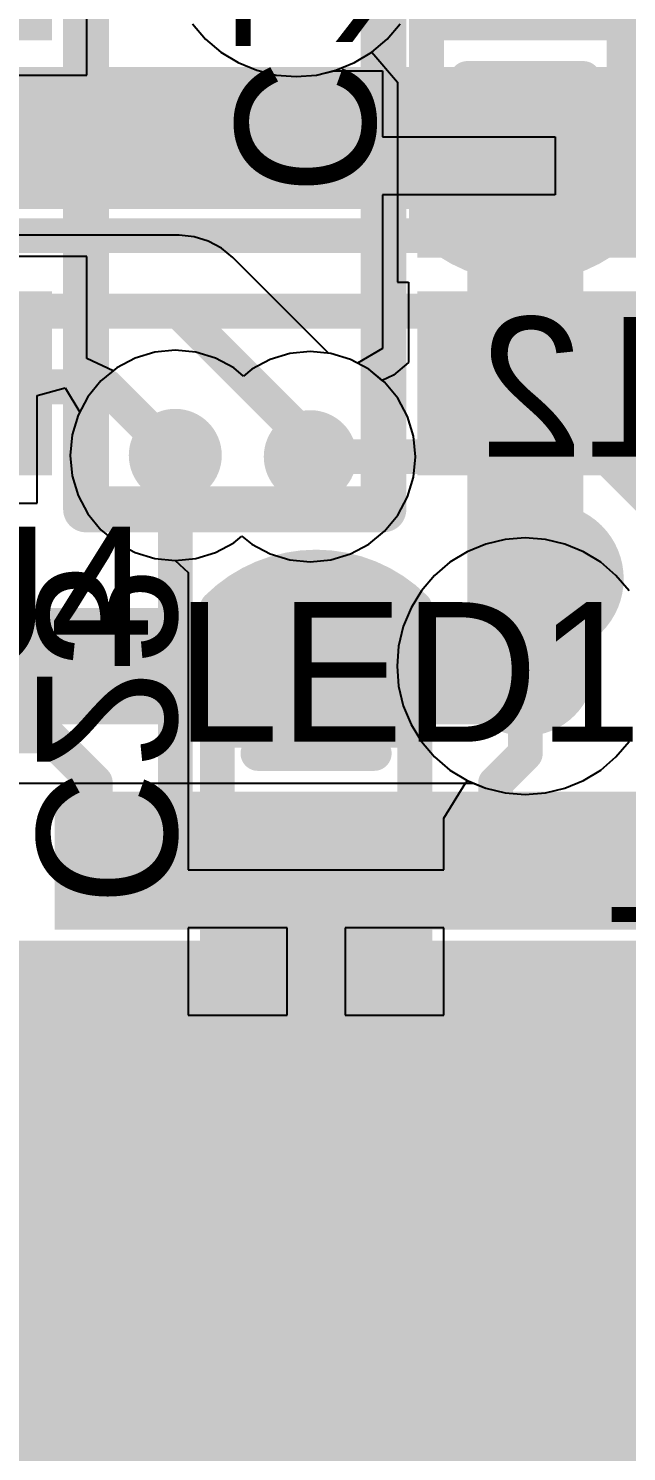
# Model space of a CAD drawing. Extents: x 122.9 to 153, y 141.4 to 165.6.
# Drawn here: x 139.66 to 142.27, y 154.91 to 161.12 of the extents above; entities that cross this region are included whole.
import ezdxf

# ---------------------------------------------------------------- set-up
doc = ezdxf.new("R2010")
doc.units = 0
doc.layers.get('0').update_dxf_attribs({"linetype": 'CONTINUOUS'})
for name, color, linetype in [('BOTTOMLAYER', 5, 'CONTINUOUS'), ('BOTTOMOVERLAY', 54, 'CONTINUOUS'), ('BOTTOMPASTE', 16, 'CONTINUOUS'), ('BOTTOMSOLDER', 6, 'CONTINUOUS'), ('MIDLAYER1', 16, 'CONTINUOUS'), ('MIDLAYER2', 76, 'CONTINUOUS'), ('MULTILAYER', 9, 'CONTINUOUS'), ('TOPLAYER', 1, 'CONTINUOUS'), ('TOPOVERLAY', 2, 'CONTINUOUS'), ('TOPPASTE', 8, 'CONTINUOUS'), ('TOPSOLDER', 216, 'CONTINUOUS')]:
    doc.layers.add(name, color=color, linetype=linetype)

# ---------------------------------------------------------------- blocks, each defined once
blk = doc.blocks.new('C0402_B_22')
at = {"layer": 'BOTTOMLAYER'}
for points in [[(-0.761997, -0.3048), (-0.253997, -0.3048), (-0.761997, 0.3048), (-0.253997, 0.3048)], [(0.253997, -0.3048), (0.761997, -0.3048), (0.253997, 0.3048), (0.761997, 0.3048)]]:
    blk.add_solid(points, dxfattribs=at)
at = {"layer": 'BOTTOMOVERLAY', "const_width": 0.1524}
for points in [[(-0.762005, -0.431795, -0.413008), (-0.762005, 0.431795)], [(0.761995, 0.4318, -0.423003), (0.761995, -0.4318)]]:
    blk.add_lwpolyline(points, format="xyb", dxfattribs=at)
at = {"layer": 'BOTTOMOVERLAY', "const_width": 0.0762}
for points in [[(-0.800105, 0.431795, 1), (-0.723905, 0.431795, 1)], [(-0.800103, 0.431795, 1), (-0.723903, 0.431795, 1)], [(0.723895, 0.4318, 1), (0.800095, 0.4318, 1)], [(0.723903, 0.431797, 1), (0.800103, 0.431797, 1)], [(-0.1651, 0.253997, 1), (-0.0889, 0.253997, 1)], [(0.0889, 0.253997, 1), (0.1651, 0.253997, 1)], [(-0.1651, -0.254, 1), (-0.0889, -0.254, 1)], [(0.0889, -0.254, 1), (0.1651, -0.254, 1)], [(-0.800105, -0.431795, 1), (-0.723905, -0.431795, 1)], [(-0.8001, -0.431792, 1), (-0.7239, -0.431792, 1)], [(0.723895, -0.4318, 1), (0.800095, -0.4318, 1)], [(0.723903, -0.431792, 1), (0.800103, -0.431792, 1)]]:
    blk.add_lwpolyline(points, format="xyb", close=True, dxfattribs=at)
at = {"layer": 'BOTTOMOVERLAY', "const_width": 0.1524}
for points in [[(0.762003, 0.431797), (-0.762003, 0.431795)], [(-0.127, 0.253997), (-0.127, -0.254)], [(0.127, 0.253997), (0.127, -0.254)], [(-0.762, -0.431792), (0.762003, -0.431792)]]:
    blk.add_lwpolyline(points, dxfattribs=at)
at = {"layer": 'BOTTOMPASTE'}
for points in [[(-0.761997, -0.3048), (-0.253997, -0.3048), (-0.761997, 0.3048), (-0.253997, 0.3048)], [(0.253997, -0.3048), (0.761997, -0.3048), (0.253997, 0.3048), (0.761997, 0.3048)]]:
    blk.add_solid(points, dxfattribs=at)
at = {"layer": 'BOTTOMSOLDER'}
for points in [[(-0.863597, -0.4064), (-0.152397, -0.4064), (-0.863597, 0.4064), (-0.152397, 0.4064)], [(0.152397, -0.4064), (0.863597, -0.4064), (0.152397, 0.4064), (0.863597, 0.4064)]]:
    blk.add_solid(points, dxfattribs=at)
blk = doc.blocks.new('C0402_B_31')
at = {"layer": 'BOTTOMLAYER'}
for points in [[(-0.761995, -0.3048), (-0.253995, -0.3048), (-0.761995, 0.3048), (-0.253995, 0.3048)], [(0.253997, -0.3048), (0.761997, -0.3048), (0.253997, 0.3048), (0.761997, 0.3048)]]:
    blk.add_solid(points, dxfattribs=at)
at = {"layer": 'BOTTOMOVERLAY', "const_width": 0.1524}
for points in [[(-0.762003, -0.431792, -0.413008), (-0.762003, 0.431797)], [(0.761995, 0.4318, -0.423003), (0.761995, -0.4318)]]:
    blk.add_lwpolyline(points, format="xyb", dxfattribs=at)
at = {"layer": 'BOTTOMOVERLAY', "const_width": 0.0762}
for points in [[(-0.800103, 0.431797, 1), (-0.723903, 0.431797, 1)], [(-0.8001, 0.4318, 1), (-0.7239, 0.4318, 1)], [(0.723895, 0.4318, 1), (0.800095, 0.4318, 1)], [(0.7239, 0.4318, 1), (0.8001, 0.4318, 1)], [(-0.165103, 0.254, 1), (-0.088903, 0.254, 1)], [(0.0889, 0.254, 1), (0.1651, 0.254, 1)], [(-0.165103, -0.254, 1), (-0.088903, -0.254, 1)], [(0.0889, -0.254, 1), (0.1651, -0.254, 1)], [(-0.800103, -0.431792, 1), (-0.723903, -0.431792, 1)], [(-0.8001, -0.431795, 1), (-0.7239, -0.431795, 1)], [(0.723895, -0.4318, 1), (0.800095, -0.4318, 1)], [(0.7239, -0.431795, 1), (0.8001, -0.431795, 1)]]:
    blk.add_lwpolyline(points, format="xyb", close=True, dxfattribs=at)
at = {"layer": 'BOTTOMOVERLAY', "const_width": 0.1524}
for points in [[(0.762, 0.4318), (-0.762, 0.4318)], [(-0.127003, -0.254), (-0.127003, 0.254)], [(0.127, -0.254), (0.127, 0.254)], [(0.762, -0.431795), (-0.762, -0.431795)]]:
    blk.add_lwpolyline(points, dxfattribs=at)
at = {"layer": 'BOTTOMPASTE'}
for points in [[(-0.761995, -0.3048), (-0.253995, -0.3048), (-0.761995, 0.3048), (-0.253995, 0.3048)], [(0.253997, -0.3048), (0.761997, -0.3048), (0.253997, 0.3048), (0.761997, 0.3048)]]:
    blk.add_solid(points, dxfattribs=at)
at = {"layer": 'BOTTOMSOLDER'}
for points in [[(-0.863595, -0.4064), (-0.152395, -0.4064), (-0.863595, 0.4064), (-0.152395, 0.4064)], [(0.152397, -0.4064), (0.863597, -0.4064), (0.152397, 0.4064), (0.863597, 0.4064)]]:
    blk.add_solid(points, dxfattribs=at)
blk = doc.blocks.new('QFN48_5X5_43')
at = {"layer": 'TOPLAYER'}
for points in [[(-1.649994, 2.100001), (-1.499997, 2.100001), (-1.649994, 2.5), (-1.499997, 2.5)], [(-1.299995, 2.100001), (-1.149998, 2.100001), (-1.299995, 2.5), (-1.149998, 2.5)], [(-0.949996, 2.100001), (-0.799998, 2.100001), (-0.949996, 2.5), (-0.799998, 2.5)], [(-0.599996, 2.100001), (-0.449999, 2.100001), (-0.599996, 2.5), (-0.449999, 2.5)], [(-0.249997, 2.100001), (-0.1, 2.100001), (-0.249997, 2.5), (-0.1, 2.5)], [(0.100002, 2.100001), (0.249999, 2.100001), (0.100002, 2.5), (0.249999, 2.5)], [(0.450002, 2.100001), (0.599999, 2.100001), (0.450002, 2.5), (0.599999, 2.5)], [(0.800003, 2.100001), (0.950001, 2.100001), (0.800003, 2.5), (0.950001, 2.5)], [(1.15, 2.100006), (1.299997, 2.100006), (1.15, 2.500005), (1.299997, 2.500005)], [(1.5, 2.100001), (1.649997, 2.100001), (1.5, 2.5), (1.649997, 2.5)], [(-2.099993, 2.200001), (-2.099993, 2.349998), (-2.499992, 2.200001), (-2.499992, 2.349998)], [(2.499998, 2.200001), (2.499998, 2.349998), (2.099998, 2.200001), (2.099998, 2.349998)], [(-2.099993, 1.850004), (-2.099993, 2.000001), (-2.499992, 1.850004), (-2.499992, 2.000001)], [(2.499995, 1.850004), (2.499995, 2.000001), (2.099996, 1.850004), (2.099996, 2.000001)], [(-1.849999, -1.849999), (1.849999, -1.849999), (-1.849999, 1.849999), (1.849999, 1.849999)], [(-2.099996, 1.500002), (-2.099996, 1.649999), (-2.499995, 1.500002), (-2.499995, 1.649999)], [(2.499998, 1.500002), (2.499998, 1.649999), (2.099998, 1.500002), (2.099998, 1.649999)], [(-2.099996, 1.150005), (-2.099996, 1.300002), (-2.499995, 1.150005), (-2.499995, 1.300002)], [(2.499998, 1.150003), (2.499998, 1.3), (2.099998, 1.150003), (2.099998, 1.3)], [(-2.099993, 0.800003), (-2.099993, 0.950001), (-2.499992, 0.800003), (-2.499992, 0.950001)], [(2.499998, 0.800003), (2.499998, 0.950001), (2.099998, 0.800003), (2.099998, 0.950001)], [(-2.099996, 0.450004), (-2.099996, 0.600001), (-2.499995, 0.450004), (-2.499995, 0.600001)], [(2.499995, 0.450004), (2.499995, 0.600001), (2.099996, 0.450004), (2.099996, 0.600001)], [(-2.099996, 0.100005), (-2.099996, 0.250002), (-2.499995, 0.100005), (-2.499995, 0.250002)], [(2.499995, 0.100005), (2.499995, 0.250002), (2.099996, 0.100005), (2.099996, 0.250002)], [(-2.099996, -0.249994), (-2.099996, -0.099997), (-2.499995, -0.249994), (-2.499995, -0.099997)], [(2.499998, -0.249994), (2.499998, -0.099997), (2.099998, -0.249994), (2.099998, -0.099997)], [(-2.099996, -0.599996), (-2.099996, -0.449999), (-2.499995, -0.599996), (-2.499995, -0.449999)], [(2.499998, -0.599994), (2.499998, -0.449997), (2.099998, -0.599994), (2.099998, -0.449997)], [(-2.099993, -0.949993), (-2.099993, -0.799996), (-2.499992, -0.949993), (-2.499992, -0.799996)], [(2.499998, -0.949993), (2.499998, -0.799996), (2.099998, -0.949993), (2.099998, -0.799996)], [(-2.099993, -1.29999), (-2.099993, -1.149993), (-2.499992, -1.29999), (-2.499992, -1.149993)], [(2.499995, -1.29999), (2.499995, -1.149993), (2.099996, -1.29999), (2.099996, -1.149993)], [(-2.099996, -1.649992), (-2.099996, -1.499994), (-2.499995, -1.649992), (-2.499995, -1.499994)], [(2.499998, -1.649992), (2.499998, -1.499994), (2.099998, -1.649992), (2.099998, -1.499994)], [(-2.099996, -1.999988), (-2.099996, -1.849991), (-2.499995, -1.999988), (-2.499995, -1.849991)], [(2.499998, -1.999991), (2.499998, -1.849994), (2.099998, -1.999991), (2.099998, -1.849994)], [(-1.649994, -2.499995), (-1.499997, -2.499995), (-1.649994, -2.099996), (-1.499997, -2.099996)], [(-1.299995, -2.499992), (-1.149998, -2.499992), (-1.299995, -2.099993), (-1.149998, -2.099993)], [(-0.949996, -2.499992), (-0.799998, -2.499992), (-0.949996, -2.099993), (-0.799998, -2.099993)], [(-0.599996, -2.499995), (-0.449999, -2.499995), (-0.599996, -2.099996), (-0.449999, -2.099996)], [(-0.249999, -2.499995), (-0.100002, -2.499995), (-0.249999, -2.099996), (-0.100002, -2.099996)], [(0.100002, -2.499995), (0.249999, -2.499995), (0.100002, -2.099996), (0.249999, -2.099996)], [(0.450002, -2.499992), (0.599999, -2.499992), (0.450002, -2.099993), (0.599999, -2.099993)], [(0.800003, -2.49999), (0.950001, -2.49999), (0.800003, -2.099991), (0.950001, -2.099991)], [(1.15, -2.499995), (1.299997, -2.499995), (1.15, -2.099996), (1.299997, -2.099996)], [(1.499997, -2.499995), (1.649994, -2.499995), (1.499997, -2.099996), (1.649994, -2.099996)], [(-2.099993, -2.34999), (-2.099993, -2.199993), (-2.499992, -2.34999), (-2.499992, -2.199993)], [(2.499998, -2.34999), (2.499998, -2.199993), (2.099998, -2.34999), (2.099998, -2.199993)]]:
    blk.add_solid(points, dxfattribs=at)
at = {"layer": 'TOPOVERLAY', "const_width": 0.1524}
for points in [[(-2.000001, 2.600002), (-2.600002, 2.600005)], [(2.59999, 2.600005), (1.999993, 2.600005)], [(-2.000001, -2.599997), (-2.6, -2.599995)], [(2.599992, -2.599995), (1.999996, -2.599995)]]:
    blk.add_lwpolyline(points, dxfattribs=at)
at = {"layer": 'TOPOVERLAY'}
for points, const_width in [([(-2.638102, 2.600005, 1), (-2.561902, 2.600005, 1)], 0.0762), ([(-2.038101, 2.600002, 1), (-1.961901, 2.600002, 1)], 0.0762), ([(1.961893, 2.600005, 1), (2.038093, 2.600005, 1)], 0.0762), ([(2.56189, 2.600005, 1), (2.63809, 2.600005, 1)], 0.0762), ([(-2.858211, 2.286003, 1), (-3.085394, 2.286003, 1)], 0.1), ([(-3.110393, 2.286003, 1), (-3.060395, 2.286003, 1)], 0.05), ([(-2.88321, 2.286003, 1), (-2.833213, 2.286003, 1)], 0.05), ([(-2.6381, -2.599995, 1), (-2.5619, -2.599995, 1)], 0.0762), ([(-2.038101, -2.599997, 1), (-1.961901, -2.599997, 1)], 0.0762), ([(1.961896, -2.599995, 1), (2.038096, -2.599995, 1)], 0.0762), ([(2.561892, -2.599995, 1), (2.638092, -2.599995, 1)], 0.0762)]:
    blk.add_lwpolyline(points, format="xyb", close=True, dxfattribs=dict(at, const_width=const_width))
at = {"layer": 'TOPPASTE'}
for points in [[(-1.649994, 2.100001), (-1.499997, 2.100001), (-1.649994, 2.5), (-1.499997, 2.5)], [(-1.299995, 2.100001), (-1.149998, 2.100001), (-1.299995, 2.5), (-1.149998, 2.5)], [(-0.949996, 2.100001), (-0.799998, 2.100001), (-0.949996, 2.5), (-0.799998, 2.5)], [(-0.599996, 2.100001), (-0.449999, 2.100001), (-0.599996, 2.5), (-0.449999, 2.5)], [(-0.249997, 2.100001), (-0.1, 2.100001), (-0.249997, 2.5), (-0.1, 2.5)], [(0.100002, 2.100001), (0.249999, 2.100001), (0.100002, 2.5), (0.249999, 2.5)], [(0.450002, 2.100001), (0.599999, 2.100001), (0.450002, 2.5), (0.599999, 2.5)], [(0.800003, 2.100001), (0.950001, 2.100001), (0.800003, 2.5), (0.950001, 2.5)], [(1.15, 2.100006), (1.299997, 2.100006), (1.15, 2.500005), (1.299997, 2.500005)], [(1.5, 2.100001), (1.649997, 2.100001), (1.5, 2.5), (1.649997, 2.5)], [(-2.099993, 2.200001), (-2.099993, 2.349998), (-2.499992, 2.200001), (-2.499992, 2.349998)], [(2.499998, 2.200001), (2.499998, 2.349998), (2.099998, 2.200001), (2.099998, 2.349998)], [(-2.099993, 1.850004), (-2.099993, 2.000001), (-2.499992, 1.850004), (-2.499992, 2.000001)], [(2.499995, 1.850004), (2.499995, 2.000001), (2.099996, 1.850004), (2.099996, 2.000001)], [(-1.849999, -1.849999), (1.849999, -1.849999), (-1.849999, 1.849999), (1.849999, 1.849999)], [(-2.099996, 1.500002), (-2.099996, 1.649999), (-2.499995, 1.500002), (-2.499995, 1.649999)], [(2.499998, 1.500002), (2.499998, 1.649999), (2.099998, 1.500002), (2.099998, 1.649999)], [(-2.099996, 1.150005), (-2.099996, 1.300002), (-2.499995, 1.150005), (-2.499995, 1.300002)], [(2.499998, 1.150003), (2.499998, 1.3), (2.099998, 1.150003), (2.099998, 1.3)], [(-2.099993, 0.800003), (-2.099993, 0.950001), (-2.499992, 0.800003), (-2.499992, 0.950001)], [(2.499998, 0.800003), (2.499998, 0.950001), (2.099998, 0.800003), (2.099998, 0.950001)], [(-2.099996, 0.450004), (-2.099996, 0.600001), (-2.499995, 0.450004), (-2.499995, 0.600001)], [(2.499995, 0.450004), (2.499995, 0.600001), (2.099996, 0.450004), (2.099996, 0.600001)], [(-2.099996, 0.100005), (-2.099996, 0.250002), (-2.499995, 0.100005), (-2.499995, 0.250002)], [(2.499995, 0.100005), (2.499995, 0.250002), (2.099996, 0.100005), (2.099996, 0.250002)], [(-2.099996, -0.249994), (-2.099996, -0.099997), (-2.499995, -0.249994), (-2.499995, -0.099997)], [(2.499998, -0.249994), (2.499998, -0.099997), (2.099998, -0.249994), (2.099998, -0.099997)], [(-2.099996, -0.599996), (-2.099996, -0.449999), (-2.499995, -0.599996), (-2.499995, -0.449999)], [(2.499998, -0.599994), (2.499998, -0.449997), (2.099998, -0.599994), (2.099998, -0.449997)], [(-2.099993, -0.949993), (-2.099993, -0.799996), (-2.499992, -0.949993), (-2.499992, -0.799996)], [(2.499998, -0.949993), (2.499998, -0.799996), (2.099998, -0.949993), (2.099998, -0.799996)], [(-2.099993, -1.29999), (-2.099993, -1.149993), (-2.499992, -1.29999), (-2.499992, -1.149993)], [(2.499995, -1.29999), (2.499995, -1.149993), (2.099996, -1.29999), (2.099996, -1.149993)], [(-2.099996, -1.649992), (-2.099996, -1.499994), (-2.499995, -1.649992), (-2.499995, -1.499994)], [(2.499998, -1.649992), (2.499998, -1.499994), (2.099998, -1.649992), (2.099998, -1.499994)], [(-2.099996, -1.999988), (-2.099996, -1.849991), (-2.499995, -1.999988), (-2.499995, -1.849991)], [(2.499998, -1.999991), (2.499998, -1.849994), (2.099998, -1.999991), (2.099998, -1.849994)], [(-1.649994, -2.499995), (-1.499997, -2.499995), (-1.649994, -2.099996), (-1.499997, -2.099996)], [(-1.299995, -2.499992), (-1.149998, -2.499992), (-1.299995, -2.099993), (-1.149998, -2.099993)], [(-0.949996, -2.499992), (-0.799998, -2.499992), (-0.949996, -2.099993), (-0.799998, -2.099993)], [(-0.599996, -2.499995), (-0.449999, -2.499995), (-0.599996, -2.099996), (-0.449999, -2.099996)], [(-0.249999, -2.499995), (-0.100002, -2.499995), (-0.249999, -2.099996), (-0.100002, -2.099996)], [(0.100002, -2.499995), (0.249999, -2.499995), (0.100002, -2.099996), (0.249999, -2.099996)], [(0.450002, -2.499992), (0.599999, -2.499992), (0.450002, -2.099993), (0.599999, -2.099993)], [(0.800003, -2.49999), (0.950001, -2.49999), (0.800003, -2.099991), (0.950001, -2.099991)], [(1.15, -2.499995), (1.299997, -2.499995), (1.15, -2.099996), (1.299997, -2.099996)], [(1.499997, -2.499995), (1.649994, -2.499995), (1.499997, -2.099996), (1.649994, -2.099996)], [(-2.099993, -2.34999), (-2.099993, -2.199993), (-2.499992, -2.34999), (-2.499992, -2.199993)], [(2.499998, -2.34999), (2.499998, -2.199993), (2.099998, -2.34999), (2.099998, -2.199993)]]:
    blk.add_solid(points, dxfattribs=at)
at = {"layer": 'TOPSOLDER'}
for points in [[(-1.751594, 1.998401), (-1.398397, 1.998401), (-1.751594, 2.6016), (-1.398397, 2.6016)], [(-1.401595, 1.998401), (-1.048398, 1.998401), (-1.401595, 2.6016), (-1.048398, 2.6016)], [(-1.051596, 1.998401), (-0.698398, 1.998401), (-1.051596, 2.6016), (-0.698398, 2.6016)], [(-0.701596, 1.998401), (-0.348399, 1.998401), (-0.701596, 2.6016), (-0.348399, 2.6016)], [(-0.351597, 1.998401), (0.0016, 1.998401), (-0.351597, 2.6016), (0.0016, 2.6016)], [(-0.001598, 1.998401), (0.351599, 1.998401), (-0.001598, 2.6016), (0.351599, 2.6016)], [(0.348402, 1.998401), (0.701599, 1.998401), (0.348402, 2.6016), (0.701599, 2.6016)], [(0.698403, 1.998401), (1.051601, 1.998401), (0.698403, 2.6016), (1.051601, 2.6016)], [(1.0484, 1.998406), (1.401597, 1.998406), (1.0484, 2.601605), (1.401597, 2.601605)], [(1.3984, 1.998401), (1.751597, 1.998401), (1.3984, 2.6016), (1.751597, 2.6016)], [(-1.998393, 2.098401), (-1.998393, 2.451598), (-2.601592, 2.098401), (-2.601592, 2.451598)], [(2.601598, 2.098401), (2.601598, 2.451598), (1.998398, 2.098401), (1.998398, 2.451598)], [(-1.998393, 1.748404), (-1.998393, 2.101601), (-2.601592, 1.748404), (-2.601592, 2.101601)], [(2.601595, 1.748404), (2.601595, 2.101601), (1.998396, 1.748404), (1.998396, 2.101601)], [(-1.951599, -1.951599), (1.951599, -1.951599), (-1.951599, 1.951599), (1.951599, 1.951599)], [(-1.998396, 1.398402), (-1.998396, 1.751599), (-2.601595, 1.398402), (-2.601595, 1.751599)], [(2.601598, 1.398402), (2.601598, 1.751599), (1.998398, 1.398402), (1.998398, 1.751599)], [(-1.998396, 1.048405), (-1.998396, 1.401602), (-2.601595, 1.048405), (-2.601595, 1.401602)], [(2.601598, 1.048403), (2.601598, 1.4016), (1.998398, 1.048403), (1.998398, 1.4016)], [(-1.998393, 0.698403), (-1.998393, 1.051601), (-2.601592, 0.698403), (-2.601592, 1.051601)], [(2.601598, 0.698403), (2.601598, 1.051601), (1.998398, 0.698403), (1.998398, 1.051601)], [(-1.998396, 0.348404), (-1.998396, 0.701601), (-2.601595, 0.348404), (-2.601595, 0.701601)], [(2.601595, 0.348404), (2.601595, 0.701601), (1.998396, 0.348404), (1.998396, 0.701601)], [(-1.998396, -0.001595), (-1.998396, 0.351602), (-2.601595, -0.001595), (-2.601595, 0.351602)], [(2.601595, -0.001595), (2.601595, 0.351602), (1.998396, -0.001595), (1.998396, 0.351602)], [(-1.998396, -0.351594), (-1.998396, 0.001603), (-2.601595, -0.351594), (-2.601595, 0.001603)], [(2.601598, -0.351594), (2.601598, 0.001603), (1.998398, -0.351594), (1.998398, 0.001603)], [(-1.998396, -0.701596), (-1.998396, -0.348399), (-2.601595, -0.701596), (-2.601595, -0.348399)], [(2.601598, -0.701594), (2.601598, -0.348397), (1.998398, -0.701594), (1.998398, -0.348397)], [(-1.998393, -1.051593), (-1.998393, -0.698396), (-2.601592, -1.051593), (-2.601592, -0.698396)], [(2.601598, -1.051593), (2.601598, -0.698396), (1.998398, -1.051593), (1.998398, -0.698396)], [(-1.998393, -1.40159), (-1.998393, -1.048393), (-2.601592, -1.40159), (-2.601592, -1.048393)], [(2.601595, -1.40159), (2.601595, -1.048393), (1.998396, -1.40159), (1.998396, -1.048393)], [(-1.998396, -1.751592), (-1.998396, -1.398394), (-2.601595, -1.751592), (-2.601595, -1.398394)], [(2.601598, -1.751592), (2.601598, -1.398394), (1.998398, -1.751592), (1.998398, -1.398394)], [(-1.998396, -2.101588), (-1.998396, -1.748391), (-2.601595, -2.101588), (-2.601595, -1.748391)], [(2.601598, -2.101591), (2.601598, -1.748394), (1.998398, -2.101591), (1.998398, -1.748394)], [(-1.751594, -2.601595), (-1.398397, -2.601595), (-1.751594, -1.998396), (-1.398397, -1.998396)], [(-1.401595, -2.601592), (-1.048398, -2.601592), (-1.401595, -1.998393), (-1.048398, -1.998393)], [(-1.051596, -2.601592), (-0.698398, -2.601592), (-1.051596, -1.998393), (-0.698398, -1.998393)], [(-0.701596, -2.601595), (-0.348399, -2.601595), (-0.701596, -1.998396), (-0.348399, -1.998396)], [(-0.351599, -2.601595), (0.001598, -2.601595), (-0.351599, -1.998396), (0.001598, -1.998396)], [(-0.001598, -2.601595), (0.351599, -2.601595), (-0.001598, -1.998396), (0.351599, -1.998396)], [(0.348402, -2.601592), (0.701599, -2.601592), (0.348402, -1.998393), (0.701599, -1.998393)], [(0.698403, -2.60159), (1.051601, -2.60159), (0.698403, -1.998391), (1.051601, -1.998391)], [(1.0484, -2.601595), (1.401597, -2.601595), (1.0484, -1.998396), (1.401597, -1.998396)], [(1.398397, -2.601595), (1.751594, -2.601595), (1.398397, -1.998396), (1.751594, -1.998396)], [(-1.998393, -2.45159), (-1.998393, -2.098393), (-2.601592, -2.45159), (-2.601592, -2.098393)], [(2.601598, -2.45159), (2.601598, -2.098393), (1.998398, -2.45159), (1.998398, -2.098393)]]:
    blk.add_solid(points, dxfattribs=at)
blk = doc.blocks.new('SOT23_5_44')
at = {"layer": 'TOPLAYER'}
for points in [[(-1.899996, 1.25), (-1.899996, 0.650001), (-0.899998, 1.25), (-0.899998, 0.650001)], [(0.899998, 1.25), (0.899998, 0.650001), (1.899996, 1.25), (1.899996, 0.650001)], [(-1.899996, 0.299999), (-1.899996, -0.299999), (-0.899998, 0.299999), (-0.899998, -0.299999)], [(-1.899996, -0.650001), (-1.899996, -1.25), (-0.899998, -0.650001), (-0.899998, -1.25)], [(0.899998, -0.650001), (0.899998, -1.25), (1.899996, -0.650001), (1.899996, -1.25)]]:
    blk.add_solid(points, dxfattribs=at)
at = {"layer": 'TOPOVERLAY'}
for points, const_width in [([(-1.143, 1.8034, 1), (-1.6002, 1.8034, 1)], 0.2), ([(-1.6502, 1.8034, 1), (-1.5502, 1.8034, 1)], 0.1), ([(-1.193, 1.8034, 1), (-1.093, 1.8034, 1)], 0.1), ([(-0.699999, 1.5, 1), (-0.599999, 1.5, 1)], 0.1), ([(-0.699999, 1.5, 1), (-0.599999, 1.5, 1)], 0.1), ([(0.599999, 1.5, 1), (0.699999, 1.5, 1)], 0.1), ([(0.599999, 1.5, 1), (0.699999, 1.5, 1)], 0.1), ([(-0.699999, -1.5, 1), (-0.599999, -1.5, 1)], 0.1), ([(-0.699999, -1.5, 1), (-0.599999, -1.5, 1)], 0.1), ([(0.599999, -1.5, 1), (0.699999, -1.5, 1)], 0.1), ([(0.599999, -1.5, 1), (0.699999, -1.5, 1)], 0.1)]:
    blk.add_lwpolyline(points, format="xyb", close=True, dxfattribs=dict(at, const_width=const_width))
at = {"layer": 'TOPOVERLAY', "const_width": 0.2}
for points in [[(0.649999, 1.5), (-0.649999, 1.5)], [(-0.649999, 1.5), (-0.649999, -1.5)], [(0.649999, 1.5), (0.649999, -1.5)], [(0.649999, -1.5), (-0.649999, -1.5)]]:
    blk.add_lwpolyline(points, dxfattribs=at)
at = {"layer": 'TOPPASTE'}
for points in [[(-1.899996, 1.25), (-1.899996, 0.650001), (-0.899998, 1.25), (-0.899998, 0.650001)], [(0.899998, 1.25), (0.899998, 0.650001), (1.899996, 1.25), (1.899996, 0.650001)], [(-1.899996, 0.299999), (-1.899996, -0.299999), (-0.899998, 0.299999), (-0.899998, -0.299999)], [(-1.899996, -0.650001), (-1.899996, -1.25), (-0.899998, -0.650001), (-0.899998, -1.25)], [(0.899998, -0.650001), (0.899998, -1.25), (1.899996, -0.650001), (1.899996, -1.25)]]:
    blk.add_solid(points, dxfattribs=at)
at = {"layer": 'TOPSOLDER'}
for points in [[(-2.001596, 1.3516), (-2.001596, 0.548401), (-0.798398, 1.3516), (-0.798398, 0.548401)], [(0.798398, 1.3516), (0.798398, 0.548401), (2.001596, 1.3516), (2.001596, 0.548401)], [(-2.001596, 0.401599), (-2.001596, -0.401599), (-0.798398, 0.401599), (-0.798398, -0.401599)], [(-2.001596, -0.548401), (-2.001596, -1.3516), (-0.798398, -0.548401), (-0.798398, -1.3516)], [(0.798398, -0.548401), (0.798398, -1.3516), (2.001596, -0.548401), (2.001596, -1.3516)]]:
    blk.add_solid(points, dxfattribs=at)

msp = doc.modelspace()

# ---------------------------------------------------------------- linework, layer by layer
at = {"layer": 'BOTTOMLAYER'}
for p, q in [((140.373324, 161.139134), (140.430448, 161.072251)), ((140.430448, 161.072251), (140.497331, 161.015126)), ((140.497331, 161.015126), (140.572325, 160.96917)), ((141.081275, 160.96917), (141.156266, 161.015126)), ((141.156266, 161.015126), (141.268801, 160.883369)), ((140.572325, 160.96917), (140.653587, 160.93551)), ((140.653587, 160.93551), (140.739114, 160.914977)), ((140.914486, 160.914977), (141.000013, 160.93551)), ((141.000013, 160.93551), (141.081275, 160.96917)), ((140.739114, 160.914977), (140.8268, 160.908075)), ((140.8268, 160.908075), (140.914486, 160.914977)), ((141.268801, 160.883369), (141.268801, 160.010605)), ((140.315178, 160.2154), (139.465401, 160.2154)), ((140.379907, 160.209024), (140.315178, 160.2154)), ((140.442152, 160.190142), (140.379907, 160.209024)), ((140.499516, 160.159482), (140.442152, 160.190142)), ((140.549795, 160.118219), (140.499516, 160.159482)), ((140.967887, 159.700128), (140.549795, 160.118219)), ((141.268801, 160.010605), (141.317142, 160.010605)), ((141.317142, 160.010605), (141.317142, 159.659211)), ((140.977427, 159.699188), (140.967887, 159.700128)), ((141.063609, 159.673044), (140.977427, 159.699188)), ((141.143037, 159.63059), (141.063609, 159.673044)), ((141.202334, 159.581926), (141.143037, 159.63059)), ((141.317142, 159.659211), (141.251041, 159.604961)), ((141.251041, 159.604961), (141.202334, 159.581926)), ((139.694001, 159.51532), (139.816401, 159.549193)), ((139.694001, 159.045402), (139.694001, 159.51532)), ((139.816401, 159.549193), (139.880129, 159.442871)), ((139.87336, 159.430209), (139.847216, 159.344027)), ((139.880129, 159.442871), (139.87336, 159.430209)), ((139.847216, 159.344027), (139.838389, 159.254401)), ((139.838389, 159.254401), (139.847216, 159.164774)), ((139.847216, 159.164774), (139.87336, 159.078592)), ((139.87336, 159.078592), (139.915814, 158.999164)), ((139.248835, 159.045402), (139.694001, 159.045402)), ((139.915814, 158.999164), (139.972948, 158.929548)), ((139.972948, 158.929548), (140.042565, 158.872413)), ((140.042565, 158.872413), (140.121993, 158.829959)), ((140.121993, 158.829959), (140.208175, 158.803815)), ((140.208175, 158.803815), (140.297799, 158.794988)), ((140.297799, 158.794988), (140.354401, 158.743688)), ((140.354401, 158.743688), (140.354401, 157.826197)), ((142.223952, 157.93785), (142.281077, 158.004734)), ((142.157069, 157.880726), (142.223952, 157.93785)), ((142.082076, 157.834769), (142.157069, 157.880726)), ((140.354401, 157.826197), (140.354401, 157.445205)), ((141.472001, 157.669748), (141.568104, 157.826573)), ((141.568104, 157.826573), (141.577598, 157.832918)), ((141.577598, 157.832918), (141.654388, 157.801109)), ((142.000813, 157.801109), (142.082076, 157.834769)), ((141.654388, 157.801109), (141.739915, 157.780576)), ((141.739915, 157.780576), (141.827601, 157.773675)), ((141.827601, 157.773675), (141.915286, 157.780576)), ((141.915286, 157.780576), (142.000813, 157.801109)), ((141.472001, 157.445205), (141.472001, 157.669748)), ((140.354401, 157.445205), (141.472001, 157.445205)), ((140.786201, 157.191205), (140.354401, 157.191205)), ((140.354401, 157.191205), (140.354401, 156.810205)), ((140.786201, 156.810205), (140.786201, 157.191205)), ((141.472001, 157.191205), (141.040201, 157.191205)), ((141.040201, 157.191205), (141.040201, 156.810205)), ((141.472001, 156.810205), (141.472001, 157.191205)), ((140.354401, 156.810205), (140.786201, 156.810205)), ((141.040201, 156.810205), (141.472001, 156.810205))]:
    msp.add_line(p, q, dxfattribs=at)
for points, const_width in [([(141.827601, 158.334202), (141.827601, 160.518605)], 0.508), ([(141.827601, 160.518605), (142.894401, 160.518605)], 0.508), ([(139.465401, 159.883602), (140.315178, 159.883602)], 0.1524), ([(140.315178, 159.883602), (140.887801, 159.310979)], 0.1524), ([(140.887801, 159.248602), (140.887801, 159.310979)], 0.1524), ([(140.913201, 158.334197), (141.827595, 158.334197)], 0.3048), ([(141.827595, 158.334197), (141.827601, 158.334202)], 0.3048)]:
    msp.add_lwpolyline(points, dxfattribs=dict(at, const_width=const_width))
for points, const_width in [([(141.700601, 160.518605, 1), (141.954601, 160.518605, 1)], 0.254), ([(141.700601, 160.518605, 1), (141.954601, 160.518605, 1)], 0.254), ([(140.277078, 159.883602, 1), (140.353278, 159.883602, 1)], 0.0762), ([(140.277078, 159.883602, 1), (140.353278, 159.883602, 1)], 0.0762), ([(140.196202, 159.254401, 1), (140.399402, 159.254401, 1)], 0.2032), ([(140.786201, 159.248602, 1), (140.989401, 159.248602, 1)], 0.2032), ([(140.849701, 159.310979, 1), (140.925901, 159.310979, 1)], 0.0762), ([(140.849701, 159.310979, 1), (140.925901, 159.310979, 1)], 0.0762), ([(140.849701, 159.248602, 1), (140.925901, 159.248602, 1)], 0.0762), ([(141.675201, 158.334202, 1), (141.980001, 158.334202, 1)], 0.3048), ([(141.700601, 158.334202, 1), (141.954601, 158.334202, 1)], 0.254), ([(140.837001, 158.334197, 1), (140.989401, 158.334197, 1)], 0.1524), ([(141.751395, 158.334197, 1), (141.903795, 158.334197, 1)], 0.1524), ([(141.751395, 158.334197, 1), (141.903795, 158.334197, 1)], 0.1524), ([(141.751401, 158.334202, 1), (141.903801, 158.334202, 1)], 0.1524), ([(139.897201, 156.708602, 1), (140.100401, 156.708602, 1)], 0.2032), ([(140.913201, 156.708602, 1), (141.116401, 156.708602, 1)], 0.2032), ([(141.929201, 156.708602, 1), (142.132401, 156.708602, 1)], 0.2032), ([(140.405201, 156.200602, 1), (140.608401, 156.200602, 1)], 0.2032), ([(141.421201, 156.200602, 1), (141.624401, 156.200602, 1)], 0.2032), ([(139.897201, 155.692602, 1), (140.100401, 155.692602, 1)], 0.2032), ([(140.913201, 155.692602, 1), (141.116401, 155.692602, 1)], 0.2032), ([(141.929201, 155.692602, 1), (142.132401, 155.692602, 1)], 0.2032), ([(140.405201, 155.184602, 1), (140.608401, 155.184602, 1)], 0.2032), ([(141.421201, 155.184602, 1), (141.624401, 155.184602, 1)], 0.2032)]:
    msp.add_lwpolyline(points, format="xyb", close=True, dxfattribs=dict(at, const_width=const_width))
at = {"layer": 'MIDLAYER1'}
for p, q in [((140.373324, 161.139134), (140.430448, 161.072251)), ((141.223152, 161.072251), (141.280276, 161.139134)), ((140.430448, 161.072251), (140.497331, 161.015126)), ((141.156268, 161.015126), (141.223152, 161.072251)), ((140.497331, 161.015126), (140.572325, 160.96917)), ((141.081275, 160.96917), (141.156268, 161.015126)), ((140.572325, 160.96917), (140.653587, 160.93551)), ((140.653587, 160.93551), (140.739114, 160.914977)), ((140.914486, 160.914977), (141.000013, 160.93551)), ((141.000013, 160.93551), (141.081275, 160.96917)), ((140.739114, 160.914977), (140.8268, 160.908075)), ((140.8268, 160.908075), (140.914486, 160.914977)), ((140.121993, 159.678842), (140.042565, 159.636389)), ((140.208175, 159.704987), (140.121993, 159.678842)), ((140.297802, 159.713813), (140.208175, 159.704987)), ((140.387428, 159.704987), (140.297802, 159.713813)), ((140.47361, 159.678842), (140.387428, 159.704987)), ((140.553039, 159.636389), (140.47361, 159.678842)), ((140.798174, 159.699188), (140.711992, 159.673044)), ((140.887801, 159.708014), (140.798174, 159.699188)), ((140.977427, 159.699188), (140.887801, 159.708014)), ((141.063609, 159.673044), (140.977427, 159.699188)), ((140.042565, 159.636389), (139.972948, 159.579254)), ((140.596333, 159.600857), (140.553039, 159.636389)), ((140.632564, 159.63059), (140.596333, 159.600857)), ((140.711992, 159.673044), (140.632564, 159.63059)), ((141.143037, 159.63059), (141.063609, 159.673044)), ((141.212654, 159.573455), (141.143037, 159.63059)), ((139.972948, 159.579254), (139.915814, 159.509638)), ((141.269789, 159.503839), (141.212654, 159.573455)), ((139.915814, 159.509638), (139.87336, 159.430209)), ((141.312242, 159.424411), (141.269789, 159.503839)), ((139.87336, 159.430209), (139.847216, 159.344027)), ((141.338386, 159.338228), (141.312242, 159.424411)), ((139.847216, 159.344027), (139.838389, 159.254401)), ((141.347213, 159.248602), (141.338386, 159.338228)), ((139.838389, 159.254401), (139.847216, 159.164774)), ((141.338386, 159.158976), (141.347213, 159.248602)), ((139.847216, 159.164774), (139.87336, 159.078592)), ((141.312242, 159.072793), (141.338386, 159.158976)), ((139.87336, 159.078592), (139.915814, 158.999164)), ((141.269789, 158.993365), (141.312242, 159.072793)), ((139.915814, 158.999164), (139.972948, 158.929548)), ((141.212654, 158.923749), (141.269789, 158.993365)), ((139.972948, 158.929548), (140.042565, 158.872413)), ((140.042565, 158.872413), (140.121993, 158.829959)), ((140.47361, 158.829959), (140.553039, 158.872413)), ((140.553039, 158.872413), (140.589269, 158.902146)), ((140.589269, 158.902146), (140.632564, 158.866614)), ((141.143037, 158.866614), (141.212654, 158.923749)), ((141.739915, 158.887828), (141.654388, 158.867295)), ((141.827601, 158.894729), (141.739915, 158.887828)), ((141.915286, 158.887828), (141.827601, 158.894729)), ((142.000813, 158.867295), (141.915286, 158.887828)), ((140.121993, 158.829959), (140.208175, 158.803815)), ((140.387428, 158.803815), (140.47361, 158.829959)), ((140.632564, 158.866614), (140.711992, 158.82416)), ((140.711992, 158.82416), (140.798174, 158.798016)), ((140.977427, 158.798016), (141.063609, 158.82416)), ((141.063609, 158.82416), (141.143037, 158.866614)), ((141.573126, 158.833635), (141.498132, 158.787678)), ((141.654388, 158.867295), (141.573126, 158.833635)), ((142.082076, 158.833635), (142.000813, 158.867295)), ((142.157069, 158.787678), (142.082076, 158.833635)), ((140.208175, 158.803815), (140.297802, 158.794988)), ((140.297802, 158.794988), (140.387428, 158.803815)), ((140.798174, 158.798016), (140.887801, 158.78919)), ((140.887801, 158.78919), (140.977427, 158.798016)), ((141.498132, 158.787678), (141.431249, 158.730554)), ((142.223952, 158.730554), (142.157069, 158.787678)), ((141.431249, 158.730554), (141.374124, 158.66367)), ((142.281077, 158.66367), (142.223952, 158.730554)), ((141.374124, 158.66367), (141.328168, 158.588677)), ((141.328168, 158.588677), (141.294508, 158.507415)), ((141.294508, 158.507415), (141.273974, 158.421888)), ((141.273974, 158.421888), (141.267073, 158.334202)), ((141.267073, 158.334202), (141.273974, 158.246516)), ((141.273974, 158.246516), (141.294508, 158.160989)), ((141.294508, 158.160989), (141.328168, 158.079727)), ((141.328168, 158.079727), (141.374124, 158.004734)), ((141.374124, 158.004734), (141.431249, 157.93785)), ((142.223952, 157.93785), (142.281077, 158.004734)), ((141.431249, 157.93785), (141.498132, 157.880726)), ((142.157069, 157.880726), (142.223952, 157.93785)), ((141.498132, 157.880726), (141.573126, 157.834769)), ((142.082076, 157.834769), (142.157069, 157.880726)), ((141.573126, 157.834769), (141.654388, 157.801109)), ((142.000813, 157.801109), (142.082076, 157.834769)), ((141.654388, 157.801109), (141.739915, 157.780576)), ((141.739915, 157.780576), (141.827601, 157.773675)), ((141.827601, 157.773675), (141.915286, 157.780576)), ((141.915286, 157.780576), (142.000813, 157.801109))]:
    msp.add_line(p, q, dxfattribs=at)
for points, const_width in [([(140.196202, 159.254401, 1), (140.399402, 159.254401, 1)], 0.2032), ([(140.786201, 159.248602, 1), (140.989401, 159.248602, 1)], 0.2032), ([(141.675201, 158.334202, 1), (141.980001, 158.334202, 1)], 0.3048), ([(139.897201, 156.708602, 1), (140.100401, 156.708602, 1)], 0.2032), ([(140.913201, 156.708602, 1), (141.116401, 156.708602, 1)], 0.2032), ([(141.929201, 156.708602, 1), (142.132401, 156.708602, 1)], 0.2032), ([(140.405201, 156.200602, 1), (140.608401, 156.200602, 1)], 0.2032), ([(141.421201, 156.200602, 1), (141.624401, 156.200602, 1)], 0.2032), ([(139.897201, 155.692602, 1), (140.100401, 155.692602, 1)], 0.2032), ([(140.913201, 155.692602, 1), (141.116401, 155.692602, 1)], 0.2032), ([(141.929201, 155.692602, 1), (142.132401, 155.692602, 1)], 0.2032), ([(140.405201, 155.184602, 1), (140.608401, 155.184602, 1)], 0.2032), ([(141.421201, 155.184602, 1), (141.624401, 155.184602, 1)], 0.2032)]:
    msp.add_lwpolyline(points, format="xyb", close=True, dxfattribs=dict(at, const_width=const_width))
at = {"layer": 'MIDLAYER2'}
for p, q in [((142.223952, 157.93785), (142.281077, 158.004734)), ((142.157069, 157.880726), (142.223952, 157.93785)), ((142.082076, 157.834769), (142.157069, 157.880726)), ((136.978166, 157.823743), (141.599745, 157.823743)), ((141.599745, 157.823743), (141.654388, 157.801109)), ((142.000813, 157.801109), (142.082076, 157.834769)), ((141.654388, 157.801109), (141.739915, 157.780576)), ((141.739915, 157.780576), (141.827601, 157.773675)), ((141.827601, 157.773675), (141.915286, 157.780576)), ((141.915286, 157.780576), (142.000813, 157.801109))]:
    msp.add_line(p, q, dxfattribs=at)
for points, const_width in [([(134.360001, 160.874202), (144.164401, 160.874202)], 0.1524), ([(134.766401, 160.544002), (142.742001, 160.544002)], 0.1524), ([(135.096601, 160.213802), (142.513401, 160.213802)], 0.1524), ([(135.299801, 159.883602), (142.183201, 159.883602)], 0.1524), ([(142.183201, 159.883602), (145.358201, 156.708602)], 0.1524), ([(135.503001, 159.553402), (139.998801, 159.553402)], 0.1524), ([(139.998801, 159.553402), (140.297802, 159.254401)], 0.1524), ([(140.887801, 159.248602), (142.183201, 159.248602)], 0.1524), ([(142.183201, 159.248602), (144.901001, 156.530802)], 0.1524), ([(136.544401, 158.334202), (141.827601, 158.334202)], 0.508)]:
    msp.add_lwpolyline(points, dxfattribs=dict(at, const_width=const_width))
for points, const_width in [([(142.145101, 159.883602, 1), (142.221301, 159.883602, 1)], 0.0762), ([(142.145101, 159.883602, 1), (142.221301, 159.883602, 1)], 0.0762), ([(139.960701, 159.553402, 1), (140.036901, 159.553402, 1)], 0.0762), ([(139.960701, 159.553402, 1), (140.036901, 159.553402, 1)], 0.0762), ([(140.196202, 159.254401, 1), (140.399402, 159.254401, 1)], 0.2032), ([(140.786201, 159.248602, 1), (140.989401, 159.248602, 1)], 0.2032), ([(140.259702, 159.254401, 1), (140.335902, 159.254401, 1)], 0.0762), ([(140.849701, 159.248602, 1), (140.925901, 159.248602, 1)], 0.0762), ([(142.145101, 159.248602, 1), (142.221301, 159.248602, 1)], 0.0762), ([(142.145101, 159.248602, 1), (142.221301, 159.248602, 1)], 0.0762), ([(141.675201, 158.334202, 1), (141.980001, 158.334202, 1)], 0.3048), ([(141.700601, 158.334202, 1), (141.954601, 158.334202, 1)], 0.254), ([(139.897201, 156.708602, 1), (140.100401, 156.708602, 1)], 0.2032), ([(140.913201, 156.708602, 1), (141.116401, 156.708602, 1)], 0.2032), ([(141.929201, 156.708602, 1), (142.132401, 156.708602, 1)], 0.2032), ([(140.405201, 156.200602, 1), (140.608401, 156.200602, 1)], 0.2032), ([(141.421201, 156.200602, 1), (141.624401, 156.200602, 1)], 0.2032), ([(139.897201, 155.692602, 1), (140.100401, 155.692602, 1)], 0.2032), ([(140.913201, 155.692602, 1), (141.116401, 155.692602, 1)], 0.2032), ([(141.929201, 155.692602, 1), (142.132401, 155.692602, 1)], 0.2032), ([(140.405201, 155.184602, 1), (140.608401, 155.184602, 1)], 0.2032), ([(141.421201, 155.184602, 1), (141.624401, 155.184602, 1)], 0.2032)]:
    msp.add_lwpolyline(points, format="xyb", close=True, dxfattribs=dict(at, const_width=const_width))
at = {"layer": 'MULTILAYER'}
for points, const_width in [([(140.196202, 159.254401, 1), (140.399402, 159.254401, 1)], 0.2032), ([(140.786201, 159.248602, 1), (140.989401, 159.248602, 1)], 0.2032), ([(141.675201, 158.334202, 1), (141.980001, 158.334202, 1)], 0.3048), ([(139.897201, 156.708602, 1), (140.100401, 156.708602, 1)], 0.2032), ([(140.913201, 156.708602, 1), (141.116401, 156.708602, 1)], 0.2032), ([(141.929201, 156.708602, 1), (142.132401, 156.708602, 1)], 0.2032), ([(140.405201, 156.200602, 1), (140.608401, 156.200602, 1)], 0.2032), ([(141.421201, 156.200602, 1), (141.624401, 156.200602, 1)], 0.2032), ([(139.897201, 155.692602, 1), (140.100401, 155.692602, 1)], 0.2032), ([(140.913201, 155.692602, 1), (141.116401, 155.692602, 1)], 0.2032), ([(141.929201, 155.692602, 1), (142.132401, 155.692602, 1)], 0.2032), ([(140.405201, 155.184602, 1), (140.608401, 155.184602, 1)], 0.2032), ([(141.421201, 155.184602, 1), (141.624401, 155.184602, 1)], 0.2032)]:
    msp.add_lwpolyline(points, format="xyb", close=True, dxfattribs=dict(at, const_width=const_width))
at = {"layer": 'TOPLAYER'}
for p, q in [((139.911602, 160.914603), (139.911602, 162.022602)), ((140.373324, 161.139134), (140.430448, 161.072251)), ((140.430448, 161.072251), (140.497331, 161.015126)), ((140.497331, 161.015126), (140.572325, 160.96917)), ((140.572325, 160.96917), (140.653587, 160.93551)), ((140.653587, 160.93551), (140.739114, 160.914977)), ((140.914486, 160.914977), (140.991867, 160.933554)), ((140.991867, 160.933554), (141.203599, 160.933554)), ((141.203599, 160.933554), (141.203599, 160.914603)), ((138.515397, 160.914603), (139.911602, 160.914603)), ((140.739114, 160.914977), (140.8268, 160.908075)), ((140.8268, 160.908075), (140.914486, 160.914977)), ((141.203599, 160.914603), (141.203599, 160.645602)), ((141.203599, 160.645602), (141.957852, 160.645602)), ((141.957852, 160.645602), (141.957852, 160.391602)), ((141.957852, 160.391602), (141.203599, 160.391602)), ((141.203599, 160.391602), (141.203599, 159.964603)), ((139.911602, 160.122601), (138.515397, 160.122601)), ((139.911602, 159.67743), (139.911602, 160.122601)), ((141.203599, 159.964603), (141.203599, 159.721735)), ((140.02641, 159.62313), (139.911602, 159.67743)), ((140.121993, 159.678842), (140.042565, 159.636389)), ((140.208175, 159.704987), (140.121993, 159.678842)), ((140.297802, 159.713813), (140.208175, 159.704987)), ((140.387428, 159.704987), (140.297802, 159.713813)), ((140.47361, 159.678842), (140.387428, 159.704987)), ((140.553039, 159.636389), (140.47361, 159.678842)), ((140.798174, 159.699188), (140.711992, 159.673044)), ((140.887801, 159.708014), (140.798174, 159.699188)), ((140.977427, 159.699188), (140.887801, 159.708014)), ((141.063609, 159.673044), (140.977427, 159.699188)), ((141.203599, 159.721735), (141.094666, 159.656445)), ((140.042565, 159.636389), (140.02641, 159.62313)), ((140.596333, 159.600857), (140.553039, 159.636389)), ((140.632564, 159.63059), (140.596333, 159.600857)), ((140.711992, 159.673044), (140.632564, 159.63059)), ((141.094666, 159.656445), (141.063609, 159.673044))]:
    msp.add_line(p, q, dxfattribs=at)
for points, const_width in [([(137.956597, 160.584596), (141.891603, 160.584596)], 0.508), ([(137.956597, 160.584596), (141.891603, 160.584596)], 0.508), ([(141.957598, 159.568601), (143.250003, 159.568601)], 0.5588), ([(140.297802, 157.484597), (140.297802, 159.254401)], 0.1524), ([(141.827601, 157.953202), (141.827601, 158.334202)], 0.1524), ([(138.957401, 158.029402), (139.744801, 158.029402)], 0.1524), ([(139.744801, 158.029402), (139.947805, 157.826398)], 0.1524), ([(141.697801, 157.823403), (141.827601, 157.953202)], 0.1524), ([(139.947805, 157.484597), (139.947805, 157.826398)], 0.1524), ([(141.697801, 157.484597), (141.697801, 157.823403)], 0.1524)]:
    msp.add_lwpolyline(points, dxfattribs=dict(at, const_width=const_width))
for points, const_width in [([(141.764603, 160.584596, 1), (142.018603, 160.584596, 1)], 0.254), ([(141.764603, 160.584596, 1), (142.018603, 160.584596, 1)], 0.254), ([(141.817898, 159.568601, 1), (142.097298, 159.568601, 1)], 0.2794), ([(140.196202, 159.254401, 1), (140.399402, 159.254401, 1)], 0.2032), ([(140.786201, 159.248602, 1), (140.989401, 159.248602, 1)], 0.2032), ([(140.259702, 159.254401, 1), (140.335902, 159.254401, 1)], 0.0762), ([(141.675201, 158.334202, 1), (141.980001, 158.334202, 1)], 0.3048), ([(141.789501, 158.334202, 1), (141.865701, 158.334202, 1)], 0.0762), ([(139.706701, 158.029402, 1), (139.782901, 158.029402, 1)], 0.0762), ([(139.706701, 158.029402, 1), (139.782901, 158.029402, 1)], 0.0762), ([(141.789501, 157.953202, 1), (141.865701, 157.953202, 1)], 0.0762), ([(141.789501, 157.953202, 1), (141.865701, 157.953202, 1)], 0.0762), ([(139.909705, 157.826398, 1), (139.985905, 157.826398, 1)], 0.0762), ([(139.909705, 157.826398, 1), (139.985905, 157.826398, 1)], 0.0762), ([(141.659701, 157.823403, 1), (141.735901, 157.823403, 1)], 0.0762), ([(141.659701, 157.823403, 1), (141.735901, 157.823403, 1)], 0.0762), ([(139.909705, 157.484597, 1), (139.985905, 157.484597, 1)], 0.0762), ([(140.259702, 157.484597, 1), (140.335902, 157.484597, 1)], 0.0762), ([(141.659701, 157.484597, 1), (141.735901, 157.484597, 1)], 0.0762), ([(139.897201, 156.708602, 1), (140.100401, 156.708602, 1)], 0.2032), ([(140.913201, 156.708602, 1), (141.116401, 156.708602, 1)], 0.2032), ([(141.929201, 156.708602, 1), (142.132401, 156.708602, 1)], 0.2032), ([(140.405201, 156.200602, 1), (140.608401, 156.200602, 1)], 0.2032), ([(141.421201, 156.200602, 1), (141.624401, 156.200602, 1)], 0.2032), ([(139.897201, 155.692602, 1), (140.100401, 155.692602, 1)], 0.2032), ([(140.913201, 155.692602, 1), (141.116401, 155.692602, 1)], 0.2032), ([(141.929201, 155.692602, 1), (142.132401, 155.692602, 1)], 0.2032), ([(140.405201, 155.184602, 1), (140.608401, 155.184602, 1)], 0.2032), ([(141.421201, 155.184602, 1), (141.624401, 155.184602, 1)], 0.2032)]:
    msp.add_lwpolyline(points, format="xyb", close=True, dxfattribs=dict(at, const_width=const_width))

# ---------------------------------------------------------------- block references
for name, p, rotation in [('SOT23_5_44', (140.557601, 160.518602), 180), ('C0402_B_22', (141.827601, 161.026602), 90), ('C0402_B_31', (140.913201, 157.826202), 270), ('QFN48_5X5_43', (141.522801, 155.184602), 180)]:
    msp.add_blockref(name, p, dxfattribs=dict(rotation=rotation))

# ---------------------------------------------------------------- texts
at = {"layer": 'BOTTOMOVERLAY', "text_generation_flag": 2}
for s, rotation, p in [('C10', 270, (140.561022, 160.391599)), ('C12', 360, (143.123001, 159.248602)), ('C23', 270, (139.694001, 157.287006)), ('L1', 360, (143.072201, 157.216602))]:
    msp.add_text(s, height=0.6096, rotation=rotation, dxfattribs=at).set_placement(p)
at = {"layer": 'TOPOVERLAY'}
for s, p in [('U4', (139.160601, 158.334202)), ('LED1', (140.297802, 158.004002))]:
    msp.add_text(s, height=0.6096, rotation=360, dxfattribs=at).set_placement(p)

doc.saveas('drawing.dxf')
